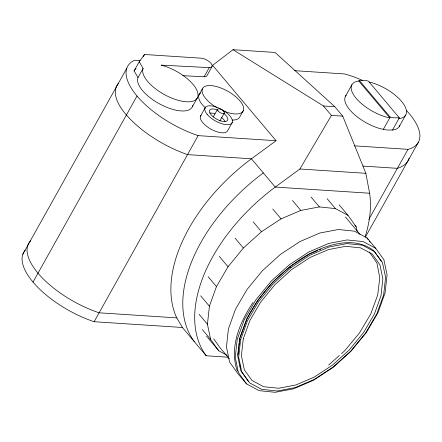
<?xml version="1.0" encoding="UTF-8"?>
<svg xmlns="http://www.w3.org/2000/svg" width="442" height="442" viewBox="0 0 442 442"><rect width="100%" height="100%" fill="white"/><g stroke="black" fill="none" stroke-linecap="round" stroke-linejoin="round"><path stroke-width="0.66" d="M227.144 355.318L218.773 350.804L210.619 339.428L207.431 324.207L209.414 306.184L216.442 286.587L228.033 266.753L243.393 248.034L261.482 231.702L281.068 218.873L300.809 210.42L319.362 206.917L335.467 208.607L348.025 215.37L356.175 226.752L357.147 231.381M309.378 254.078L290.565 266.217L272.515 282.289L257.653 300.411L246.973 318.632L239.63 338.566L237.697 355.992L240.768 370.7L248.642 381.695M240.614 339.732L238.68 357.158L241.752 371.866L249.625 382.86L261.752 389.38L277.316 390.988L295.25 387.579L314.339 379.374L333.274 366.937L350.771 351.125L365.633 332.997L376.849 313.803L383.656 294.847L385.584 277.421L382.512 262.708L374.645 251.719L362.512 245.194L346.948 243.586L329.014 247.001L309.925 255.205L290.991 267.637L273.499 283.455L258.636 301.577L247.415 320.77L240.614 339.732L239.63 338.566M237.912 354.832L238.89 346.815M239.056 345.478L239.382 342.804M239.542 341.467L239.791 339.462M240.034 337.456L246.973 318.632C260.863 291.665 282.648 269.117 308.947 254.04C328.649 244.211 354.092 235.989 373.661 250.553L381.529 261.542M22.791 254.36L126.799 68.267M192.806 105.423A30.874 13.094 29.2 0 1 161.396 104.859A30.874 13.094 29.2 0 1 137.998 77.599L134.103 70.88L139.219 61.725L144.54 54.488L201.287 58.195A7.718 3.276 29.2 0 1 210.933 63.278A7.718 3.276 29.2 0 1 209.226 67.62L204.11 76.775L182.789 75.67M143.263 56.775L144.54 54.488M137.998 77.599L143.114 68.444L139.219 61.725M33.023 282.095L137.026 96.002A67.698 28.719 29.2 0 1 134.65 60.222L140.12 60.576M212.077 66.504L206.961 75.654A7.718 3.276 29.2 0 1 204.11 76.775M192.474 106.533L197.585 97.384M198.95 95.052L202.359 88.953M200.447 116.191L204.994 108.052M25.2 250.2A67.698 28.719 29.2 0 0 94.135 321.721L198.138 135.628L276.084 140.722L212.596 65.317L233.006 49.697L275.057 52.449L334.826 106.721L342.76 116.152L365.854 173.308L369.611 193.237A146.893 88.488 -40.1 0 1 365.12 236.824M213.271 116.931L217.492 109.378M219.768 121.108L224.315 112.975M232.265 122.434L227.718 130.567A15.437 6.547 29.2 0 1 210.491 128.871A15.437 6.547 29.2 0 1 201.071 115.229M243.354 110.561L239.94 116.666A23.205 9.84 29.2 0 1 232.1 120.058M345.522 96.157L351.937 84.682M358.799 81.03L389.778 117.821L386.678 117.196A30.874 13.094 29.2 0 1 355.213 97.146A30.874 13.094 29.2 0 1 358.799 81.03L359.208 80.3L364.838 80.35L368.346 81.052L399.319 117.843L392.502 130.047L386.877 129.998L380.264 128.672A30.874 13.094 29.2 0 1 352.489 112.738A30.874 13.094 29.2 0 1 346.191 95.229M383.363 129.291L390.187 117.091L359.208 80.3M399.364 126.39L405.745 114.975M368.821 219.464L408.01 149.346A64.825 27.498 29.2 0 0 406.358 110.378M365.374 237.078L418.37 142.269M228.039 357.197L206.21 355.766A146.738 88.394 -40.1 0 1 275.244 187.071L299.897 168.999L331.412 115.406L342.76 116.152M253.034 302.356C240.05 321.909 229.437 346.384 236.901 369.987L237.663 371.098M134.103 70.88L136.003 68.295M328.682 365.042L339.45 355.445M341.5 353.622L344.578 350.876L359.445 333.003L370.733 314.002L377.672 295.173L379.794 277.797L376.949 263.067L369.324 251.973M276.084 140.722L251.432 158.794A146.738 88.394 -40.1 0 0 176.314 316.98L182.402 327.489L206.21 355.766M310.008 253.813L317.571 250.653M319.461 249.863L320.721 249.332M399.319 117.843L393.695 117.793L390.187 117.091M209.226 67.62L161.087 65.134A30.874 13.094 29.2 0 1 197.662 92.345A30.874 13.094 29.2 0 1 170.126 97.417A30.874 13.094 29.2 0 1 143.114 68.444M294.361 70.659L344.522 73.941A64.825 27.498 29.2 0 1 362.6 80.411M233.006 49.697L323.478 105.981L334.826 106.721M354.418 145.843L408.01 149.346M363.004 166.087L397.397 168.336A64.825 28.2 25.4 0 0 409.054 158.291M299.897 168.999L365.854 173.308M369.611 193.237L275.244 187.071L251.432 158.794L187.524 154.617A67.698 27.52 29.4 0 1 126.412 114.992A67.698 29.161 27.5 0 1 118.566 83.179M176.839 317.886L99.118 312.803A67.698 28.719 29.2 0 1 41.559 277.145A67.698 28.719 29.2 0 1 30.658 240.774M94.135 321.721L182.402 327.489M369.147 82.09L371.009 82.461A30.874 13.094 29.2 0 1 402.469 102.511A30.874 13.094 29.2 0 1 398.883 118.627M366.971 237.907L354.434 231.166L338.345 229.503L319.809 233.028L300.079 241.509L280.504 254.36L262.421 270.708L247.061 289.444L235.47 309.284L228.431 328.876L226.437 346.887L229.613 362.092L237.746 373.451L246.542 383.899L259.078 390.64L275.162 392.303L293.703 388.772L313.428 380.297L333.003 367.446L351.086 351.092L366.446 332.362L378.043 312.522L385.076 292.93L387.076 274.913L383.899 259.708L375.761 248.349L366.971 237.907L368.131 239.531M375.761 248.349L363.225 241.608L347.136 239.945L328.599 243.47L308.87 251.951L289.3 264.802L271.217 281.151L255.852 299.886L244.26 319.726L237.227 339.318L235.227 357.329L238.404 372.534L246.542 383.899M323.478 105.981L331.412 115.406M339.213 204.889L348.025 215.37M354.849 225.177L356.175 226.752M345.434 217.028L360.009 234.343M327.113 198.662L335.467 208.607M311.024 196.994L319.362 206.917M292.488 200.513L300.809 210.42M272.758 208.983L281.068 218.873M253.189 221.829L261.482 231.702M290.007 266.471L290.991 267.637M235.105 238.172L243.393 248.034M219.309 256.377L228.033 266.753M208.16 276.731L216.442 286.587M200.69 295.803L209.414 306.184M199.132 314.334L207.431 324.207M219.53 347.119L229.249 358.661M202.314 329.539L210.619 339.428M206.541 336.246L207.386 337.252M207.823 337.771L218.773 350.804M369.291 241.15L370.07 242.233M213.729 338.892L219.315 346.688M239.984 365.545L240.244 366.888M198.138 135.628A67.698 28.719 29.2 0 1 137.026 96.002M205.547 107.992A23.205 9.84 29.2 0 1 200.585 93.03M209.834 113.036A10.293 4.365 29.2 0 1 214.961 113.898M221.32 117.362A10.293 4.365 29.2 0 1 225.033 121.417M223.597 113.296A10.293 4.365 29.2 0 1 224.713 121.544A10.293 4.365 29.2 0 1 210.259 113.666A10.293 4.365 29.2 0 1 217.232 109.826M399.833 125.346A30.874 13.094 29.2 0 1 392.502 130.047M216.873 107.671A23.205 9.84 29.2 0 1 207.049 85.759A23.205 9.84 29.2 0 1 241.636 103.179A23.205 9.84 29.2 0 1 223.453 110.981M194.309 341.627A146.738 88.394 -40.1 0 1 263.338 172.933M243.26 338.898L241.398 355.683L244.36 369.849L251.94 380.429L263.62 386.711L278.604 388.258L295.88 384.971L314.256 377.076L332.494 365.098L349.34 349.865L363.65 332.417L374.451 313.93L381.004 295.676L382.866 278.896L379.905 264.73L372.324 254.144L360.644 247.868L345.661 246.316L328.384 249.603L310.008 257.504L291.77 269.476L274.924 284.709L260.614 302.162L249.813 320.643L243.26 338.898M218.066 110.992A3.862 1.635 29.2 0 0 224.039 113.312A3.862 1.635 29.2 0 0 220.602 109.229A3.862 1.635 29.2 0 0 218.066 110.992M207.281 114.5A15.437 6.547 29.2 0 0 231.177 123.777A15.437 6.547 29.2 0 0 217.431 107.45A15.437 6.547 29.2 0 0 207.281 114.5"/></g></svg>
